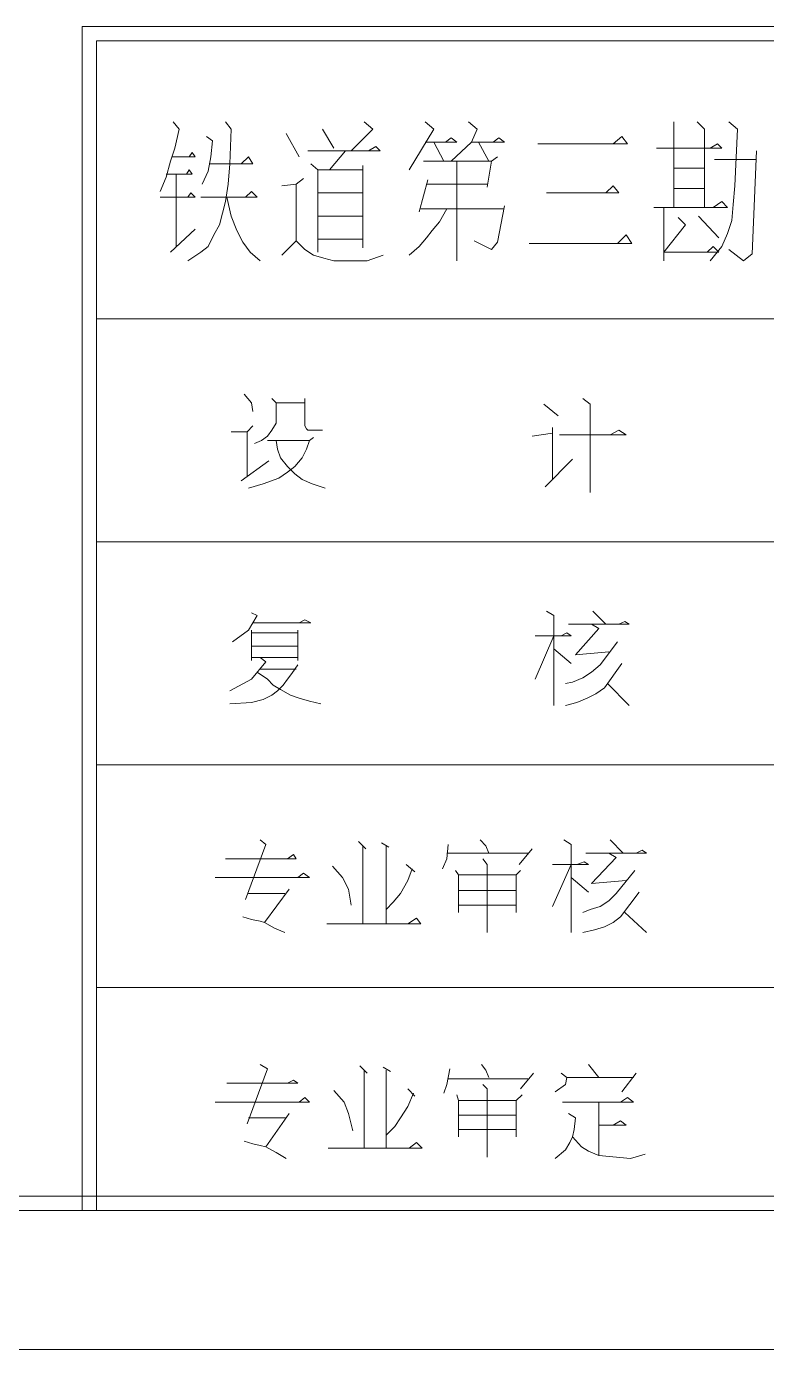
# Model space of a CAD drawing. Header units: millimetres. Extents: x 18 to 1853, y 466 to 763.
# Drawn here: x 1664.59 to 1691.17, y 466.19 to 513.69 of the extents above; entities that cross this region are included whole.
import ezdxf

# ---------------------------------------------------------------- set-up
doc = ezdxf.new("R2010")
doc.units = ezdxf.units.MM
doc.header["$MEASUREMENT"] = 0
doc.layers.add('1', color=7, linetype='Continuous')

msp = doc.modelspace()

# ---------------------------------------------------------------- linework, layer by layer
at = {"color": 255, "linetype": 'Continuous', "lineweight": 0}
msp.add_line((18.346, 466.19), (1852.597, 466.19), dxfattribs=at)
for points in [[(1669.863, 510.262), (1670.071, 510.002), (1669.915, 509.326), (1669.759, 508.859), (1669.603, 508.287), (1669.395, 507.767)], [(1671.734, 510.262), (1671.942, 510.002), (1671.89, 508.755), (1671.838, 508.027), (1671.734, 507.403), (1671.63, 506.988), (1671.526, 506.572), (1671.318, 506.208), (1671.11, 505.792), (1670.851, 505.584), (1670.383, 505.273)], [(1676.723, 510.262), (1677.035, 510.002), (1676.256, 509.223)], [(1678.906, 510.262), (1679.218, 510.002), (1678.335, 508.547)], [(1680.465, 510.262), (1680.777, 510.002), (1680.569, 509.534), (1679.842, 508.859)], [(1687.846, 510.262), (1687.846, 507.196)], [(1688.677, 510.262), (1688.937, 510.002), (1688.937, 507.196)], [(1689.82, 510.262), (1690.132, 510.002), (1690.028, 507.975), (1689.976, 507.3), (1689.924, 506.728), (1689.768, 506.26), (1689.561, 505.792), (1689.145, 505.273)], [(1671.059, 509.742), (1671.266, 509.586), (1671.214, 509.015), (1671.11, 508.495), (1670.903, 508.027)], [(1673.917, 509.846), (1674.385, 509.015)], [(1675.216, 510.002), (1675.632, 509.326)], [(1682.96, 509.482), (1686.182, 509.482), (1685.975, 509.742), (1685.663, 509.482)], [(1674.697, 509.223), (1677.295, 509.223), (1677.139, 509.378), (1676.879, 509.223)], [(1678.906, 509.534), (1680.05, 509.534), (1679.842, 509.69), (1679.634, 509.534)], [(1679.218, 509.534), (1679.582, 508.859)], [(1680.569, 509.534), (1681.765, 509.534), (1681.557, 509.69), (1681.349, 509.534)], [(1680.829, 509.534), (1681.193, 508.859)], [(1687.222, 509.326), (1689.561, 509.326), (1689.405, 509.482), (1689.145, 509.326)], [(1669.811, 509.015), (1670.643, 509.015), (1670.539, 509.171), (1670.435, 509.015)], [(1671.162, 508.755), (1672.722, 508.755), (1672.566, 509.015), (1672.306, 508.755)], [(1674.801, 508.755), (1675.06, 508.547), (1675.06, 505.584)], [(1676.048, 509.223), (1675.476, 508.547)], [(1678.854, 508.859), (1681.297, 508.859)], [(1680.05, 508.859), (1680.05, 505.273)], [(1681.505, 509.015), (1681.297, 508.859), (1681.141, 507.923)], [(1689.301, 508.911), (1690.808, 508.911)], [(1690.808, 509.223), (1690.652, 505.532), (1690.34, 505.273), (1689.82, 505.688)], [(1669.603, 508.391), (1670.539, 508.391), (1670.435, 508.547), (1670.331, 508.391)], [(1669.967, 508.391), (1669.967, 505.792)], [(1675.06, 508.547), (1676.672, 508.547)], [(1676.672, 508.703), (1676.672, 505.74)], [(1687.846, 508.599), (1688.937, 508.599)], [(1674.541, 508.235), (1674.281, 508.027), (1674.281, 506), (1673.761, 505.481)], [(1673.761, 507.975), (1674.281, 508.027)], [(1679.01, 508.183), (1678.698, 507.04)], [(1681.141, 508.027), (1678.958, 508.027)], [(1683.272, 507.715), (1685.871, 507.715), (1685.663, 507.975), (1685.403, 507.715)], [(1687.846, 507.871), (1688.937, 507.871)], [(1669.395, 507.559), (1670.643, 507.559), (1670.487, 507.715), (1670.383, 507.559)], [(1670.851, 507.559), (1672.878, 507.559), (1672.67, 507.767), (1672.462, 507.559)], [(1671.786, 507.559), (1671.942, 506.884), (1672.15, 506.364), (1672.358, 505.948), (1672.618, 505.584), (1672.981, 505.273)], [(1675.06, 507.715), (1676.672, 507.715)], [(1687.118, 507.196), (1689.768, 507.196), (1689.561, 507.403), (1689.249, 507.196)], [(1675.06, 506.884), (1676.672, 506.884)], [(1679.686, 507.144), (1679.426, 506.676), (1679.166, 506.364), (1678.958, 506.104), (1678.698, 505.792), (1678.335, 505.481)], [(1678.75, 507.144), (1681.713, 507.144)], [(1681.765, 507.248), (1681.505, 505.948), (1681.297, 505.688), (1680.673, 506)], [(1687.482, 507.196), (1687.482, 505.273)], [(1688.729, 506.884), (1689.457, 506.104)], [(1669.759, 505.584), (1670.643, 506.416)], [(1688.001, 506.832), (1688.261, 506.572), (1687.482, 505.584)], [(1674.281, 506), (1674.593, 505.688), (1674.904, 505.481), (1675.268, 505.377), (1675.632, 505.273), (1676.827, 505.273), (1677.399, 505.481)], [(1675.06, 506.052), (1676.672, 506.052)], [(1682.648, 505.896), (1686.338, 505.896), (1686.13, 506.208), (1685.819, 505.896)], [(1687.482, 505.584), (1689.457, 505.584), (1689.249, 505.792), (1689.041, 505.584)], [(1672.41, 500.491), (1672.67, 500.179), (1672.722, 499.868)], [(1673.397, 500.335), (1673.553, 500.179), (1673.553, 499.712), (1673.553, 499.452), (1673.397, 499.192), (1673.241, 498.984), (1673.033, 498.828), (1672.774, 498.724)], [(1674.593, 500.335), (1674.593, 499.452), (1674.593, 499.348), (1674.645, 499.244), (1674.697, 499.192), (1675.216, 499.192)], [(1684.571, 500.335), (1684.831, 500.127), (1684.831, 496.957)], [(1673.553, 500.179), (1674.593, 500.179)], [(1683.168, 500.127), (1683.688, 499.712)], [(1672.722, 499.348), (1672.514, 499.14), (1672.514, 497.529)], [(1683.48, 499.296), (1683.48, 497.425)], [(1671.942, 499.14), (1672.514, 499.14)], [(1674.904, 498.932), (1674.749, 498.828), (1674.645, 498.516), (1674.489, 498.204), (1674.229, 497.893), (1673.969, 497.685), (1673.657, 497.477), (1673.085, 497.269), (1672.566, 497.113)], [(1673.241, 498.828), (1674.749, 498.828)], [(1673.553, 498.828), (1673.605, 498.516), (1673.709, 498.204), (1673.969, 497.893), (1674.229, 497.633), (1674.489, 497.425), (1674.852, 497.269), (1675.32, 497.113)], [(1682.752, 498.984), (1683.48, 499.088)], [(1683.74, 499.036), (1686.13, 499.036), (1685.871, 499.192), (1685.559, 499.036)], [(1672.306, 497.373), (1673.293, 498.1)], [(1683.22, 497.165), (1684.207, 498.152)], [(1667.109, 495.19), (1717.106, 495.19)], [(1672.67, 492.643), (1672.878, 492.539), (1672.566, 492.02), (1671.994, 491.604)], [(1683.272, 492.695), (1683.532, 492.539), (1683.532, 489.317)], [(1684.935, 492.695), (1685.403, 492.228)], [(1672.722, 492.28), (1674.801, 492.28), (1674.593, 492.384), (1674.385, 492.28)], [(1684.052, 492.228), (1686.234, 492.228), (1686.078, 492.332), (1685.871, 492.228)], [(1684.883, 492.228), (1685.143, 492.072), (1684.311, 491.136), (1685.507, 491.24)], [(1672.67, 492.02), (1672.67, 490.928)], [(1672.67, 491.916), (1674.333, 491.916)], [(1674.333, 492.02), (1674.333, 490.928)], [(1682.856, 491.812), (1684.155, 491.812), (1684, 491.916), (1683.792, 491.812)], [(1683.532, 491.812), (1682.856, 490.253)], [(1672.67, 491.448), (1674.333, 491.448)], [(1683.532, 491.344), (1684.155, 490.824)], [(1685.819, 491.604), (1685.195, 490.772), (1684.883, 490.513), (1684.571, 490.305), (1684.207, 490.149), (1683.948, 490.097)], [(1672.981, 491.032), (1673.189, 490.876), (1672.67, 490.253), (1671.89, 489.837)], [(1674.333, 490.772), (1674.125, 490.461), (1673.969, 490.253), (1673.813, 490.045), (1673.605, 489.837), (1673.397, 489.681), (1673.085, 489.525), (1672.67, 489.421), (1671.89, 489.369)], [(1672.67, 491.032), (1674.333, 491.032)], [(1685.975, 490.824), (1685.351, 489.941), (1685.039, 489.733), (1684.727, 489.577), (1684.363, 489.421), (1683.948, 489.317)], [(1672.878, 490.513), (1673.241, 490.253), (1673.449, 490.045), (1673.709, 489.889), (1674.073, 489.681), (1674.385, 489.577), (1674.749, 489.473), (1675.164, 489.369)], [(1672.981, 490.617), (1674.281, 490.617)], [(1685.455, 490.097), (1686.234, 489.317)], [(1667.109, 487.186), (1717.106, 487.186)], [(1672.981, 484.484), (1673.189, 484.328), (1672.462, 482.353)], [(1676.516, 484.432), (1676.775, 484.172)], [(1676.672, 484.276), (1676.672, 481.469)], [(1677.347, 484.38), (1677.607, 484.224)], [(1677.503, 484.276), (1677.503, 481.469)], [(1679.738, 484.328), (1679.686, 483.808), (1679.53, 483.444)], [(1680.881, 484.484), (1681.089, 484.276), (1681.193, 484.016)], [(1682.752, 484.172), (1682.284, 483.6)], [(1683.896, 484.484), (1684.155, 484.328), (1684.155, 481.158)], [(1684.675, 484.016), (1686.858, 484.016), (1686.702, 484.12), (1686.494, 484.016)], [(1685.559, 484.484), (1686.026, 484.016)], [(1671.734, 483.808), (1674.281, 483.808), (1674.177, 483.964), (1673.969, 483.808)], [(1678.231, 483.6), (1678.543, 483.34)], [(1679.686, 484.016), (1682.596, 484.016)], [(1680.985, 483.808), (1681.141, 483.6), (1681.141, 481.158)], [(1683.48, 483.6), (1684.779, 483.6), (1684.623, 483.704), (1684.363, 483.6)], [(1684.155, 483.6), (1683.48, 482.093)], [(1685.507, 484.016), (1685.767, 483.86), (1684.883, 482.925), (1686.13, 483.029)], [(1671.37, 483.133), (1674.749, 483.133), (1674.541, 483.288), (1674.333, 483.133)], [(1675.58, 483.548), (1675.944, 483.133), (1676.152, 482.717), (1676.256, 482.145)], [(1678.439, 483.444), (1678.283, 483.029), (1678.023, 482.561), (1677.763, 482.249), (1677.503, 481.989)], [(1679.998, 483.392), (1680.102, 483.236), (1680.102, 481.885)], [(1682.181, 483.236), (1680.102, 483.236)], [(1682.181, 481.885), (1682.181, 483.236), (1682.336, 483.392)], [(1684.155, 483.133), (1684.779, 482.613)], [(1686.442, 483.392), (1685.767, 482.561), (1685.507, 482.301), (1685.195, 482.093), (1684.831, 481.989), (1684.571, 481.885)], [(1674.021, 482.717), (1673.137, 481.521)], [(1680.102, 482.665), (1682.181, 482.665)], [(1672.566, 482.561), (1673.865, 482.561)], [(1686.598, 482.613), (1685.923, 481.729), (1685.663, 481.521), (1685.351, 481.365), (1684.987, 481.262), (1684.571, 481.158)], [(1672.358, 481.729), (1672.67, 481.625), (1672.981, 481.573), (1673.137, 481.521), (1673.501, 481.313), (1673.865, 481.158)], [(1675.372, 481.469), (1678.75, 481.469), (1678.594, 481.677), (1678.283, 481.469)], [(1680.102, 482.145), (1682.181, 482.145)], [(1686.078, 481.885), (1686.858, 481.158)], [(1667.109, 479.183), (1717.106, 479.183)], [(1672.981, 476.428), (1673.241, 476.272), (1672.514, 474.297)], [(1676.568, 476.376), (1676.827, 476.116)], [(1676.723, 476.22), (1676.723, 473.414)], [(1677.399, 476.324), (1677.659, 476.168)], [(1677.503, 476.22), (1677.503, 473.414)], [(1679.79, 476.272), (1679.686, 475.701), (1679.582, 475.389)], [(1680.933, 476.428), (1681.089, 476.22), (1681.193, 475.96)], [(1682.804, 476.116), (1682.336, 475.545)], [(1683.792, 476.116), (1684, 475.96), (1683.948, 475.701), (1683.584, 475.441)], [(1684.779, 476.428), (1685.143, 475.96)], [(1686.494, 476.116), (1685.975, 475.441)], [(1671.786, 475.752), (1674.333, 475.752), (1674.177, 475.856), (1673.969, 475.752)], [(1678.283, 475.545), (1678.543, 475.285)], [(1679.738, 475.908), (1682.596, 475.908)], [(1680.985, 475.701), (1681.141, 475.545), (1681.141, 473.102)], [(1684, 475.96), (1686.39, 475.96)], [(1671.37, 475.077), (1674.749, 475.077), (1674.593, 475.233), (1674.385, 475.077)], [(1675.632, 475.493), (1675.996, 475.077), (1676.152, 474.661), (1676.308, 474.037)], [(1678.491, 475.389), (1678.283, 474.921), (1678.023, 474.505), (1677.815, 474.193), (1677.503, 473.881)], [(1680.05, 475.337), (1680.102, 475.129), (1680.102, 473.83)], [(1682.181, 475.129), (1680.102, 475.129)], [(1682.181, 473.83), (1682.181, 475.129), (1682.388, 475.337)], [(1683.844, 475.077), (1686.39, 475.077), (1686.182, 475.233), (1685.923, 475.077)], [(1685.143, 475.077), (1685.143, 473.154)], [(1674.021, 474.661), (1673.189, 473.466)], [(1680.102, 474.609), (1682.181, 474.609)], [(1684.052, 474.661), (1684.311, 474.505), (1684.259, 474.089), (1684.207, 473.83), (1684.104, 473.622), (1683.948, 473.362), (1683.584, 473.05)], [(1672.566, 474.505), (1673.917, 474.505)], [(1680.102, 474.089), (1682.181, 474.089)], [(1685.143, 474.245), (1686.13, 474.245), (1685.923, 474.401), (1685.663, 474.245)], [(1672.41, 473.674), (1672.722, 473.57), (1672.981, 473.518), (1673.189, 473.466), (1673.553, 473.258), (1673.917, 473.05)], [(1675.424, 473.414), (1678.802, 473.414), (1678.594, 473.622), (1678.335, 473.414)], [(1684.207, 473.83), (1684.519, 473.466), (1684.779, 473.31), (1685.143, 473.154), (1686.286, 473.05), (1686.806, 473.206)]]:
    msp.add_lwpolyline(points, dxfattribs=at)
at = {"layer": '1', "color": 10, "linetype": 'Continuous', "lineweight": 0}
for p, q in [((43.864, 471.699), (1847.088, 471.699)), ((43.345, 471.179), (1847.608, 471.179))]:
    msp.add_line(p, q, dxfattribs=at)
for points in [[(1847.088, 513.692), (1666.589, 513.692), (1666.589, 471.179)], [(1847.088, 513.172), (1667.109, 513.172), (1667.109, 471.179)], [(1667.109, 503.194), (1847.088, 503.194)]]:
    msp.add_lwpolyline(points, dxfattribs=at)

doc.saveas('drawing.dxf')
